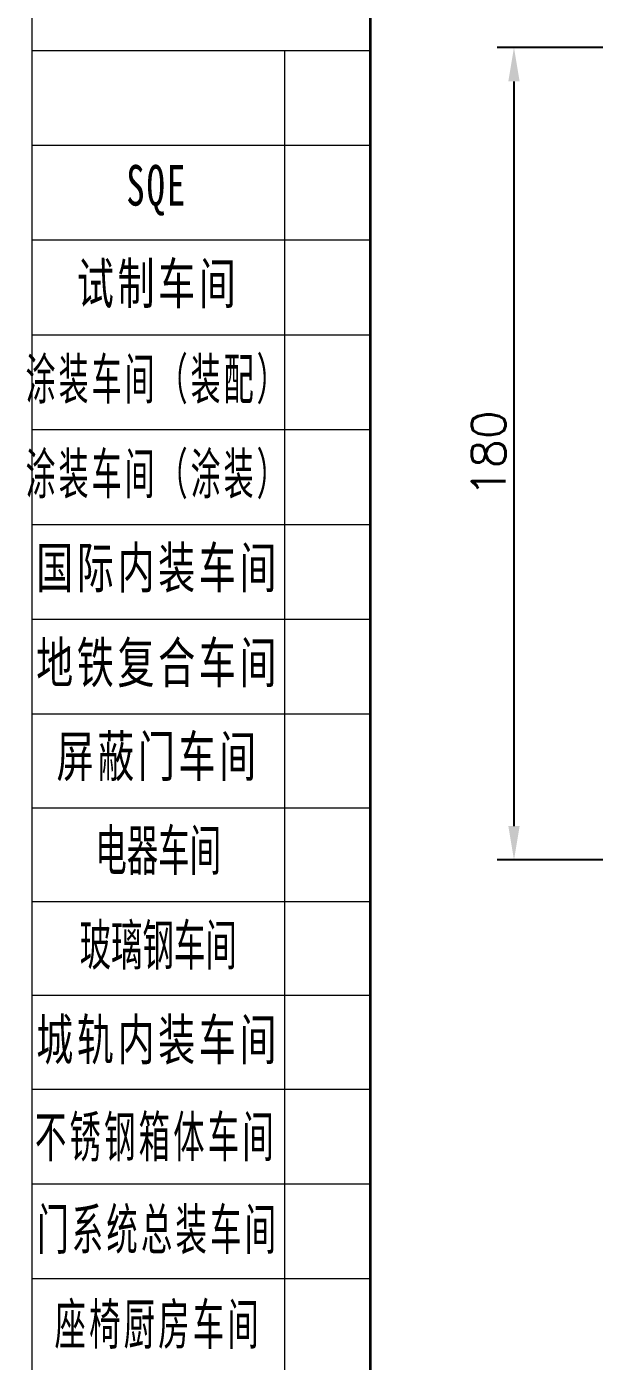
# Model space of a CAD drawing. Header units: millimetres. Extents: x -631 to 3210, y -561 to 2288.
# Drawn here: x -631.2 to -505, y -15.9 to 279.8 of the extents above; entities that cross this region are included whole.
import ezdxf
from ezdxf.enums import TextEntityAlignment as Align

# ---------------------------------------------------------------- set-up
doc = ezdxf.new("R2010")
doc.units = ezdxf.units.MM
doc.header["$PDSIZE"] = -5
doc.layers.get('0').update_dxf_attribs({"lineweight": 18})
for name, color, linetype, lineweight in [('尺寸线层', 3, 'Continuous', 18), ('粗实线层', 7, 'Continuous', 35), ('细实线层', 7, 'Continuous', 18)]:
    doc.layers.add(name, color=color, linetype=linetype, lineweight=lineweight)
doc.styles.get("Standard").update_dxf_attribs({"font": 'txt.shx', "bigfont": 'gbcbig.shx'})
doc.styles.add('标准', font='', dxfattribs={"width": 0.667})
doc.styles.get('标准').set_extended_font_data('宋体')
doc.dimstyles.get("Standard").update_dxf_attribs({"dimscale": 3, "dimtxt": 0.18, "dimasz": 0.18, "dimexe": 0.18, "dimexo": 0.0625, "dimgap": 0.09, "dimtad": 0, "dimtih": 1, "dimtoh": 1, "dimdec": 4, "dimzin": 0, "dimdsep": 46, "dimtxsty": 'Standard', "dimcen": 0.09, "dimdle": 0.36, "dimadec": 0, "dimazin": 0, "dimtfac": 1, "dimtdec": 4, "dimtofl": 0, "dimtmove": 0, "dimatfit": 3, "dimfxl": 1, "dimtolj": 1, "dimtzin": 0, "dimarcsym": 0})

# ---------------------------------------------------------------- blocks, each defined once
blk = doc.blocks.new('*X1')
at = {"layer": '尺寸线层', "linetype": 'Continuous'}
for p, q in [((-185, 91.487), (-210, 91.487)), ((-191.369, 91.487), (-191.369, -90.212)), ((-185, 84.487), (-210, 84.487)), ((-185, 77.487), (-210, 77.487)), ((-185, 70.487), (-210, 70.487)), ((-185, 63.487), (-210, 63.487)), ((-185, 56.487), (-210, 56.487)), ((-185, 49.487), (-210, 49.487)), ((-185, 42.487), (-210, 42.487)), ((-185, 35.562), (-210, 35.562)), ((-185, 35.562), (-210, 35.562)), ((-185, 28.638), (-210, 28.638)), ((-185, 28.638), (-210, 28.638)), ((-185, 21.713), (-210, 21.713)), ((-185, 21.713), (-210, 21.713)), ((-185, 14.788), (-210, 14.788)), ((-185, 7.788), (-210, 7.788)), ((-185, 0.788), (-210, 0.788))]:
    blk.add_line(p, q, dxfattribs=at)
at = {"layer": '粗实线层'}
blk.add_line((-185, -143.5), (-185, 143.5), dxfattribs=at)
at = {"layer": '细实线层'}
blk.add_line((-210, -148.5), (-210, 148.5), dxfattribs=at)
at = {"layer": '尺寸线层', "linetype": 'Continuous', "char_height": 3, "attachment_point": 5, "style": '标准'}
for s, insert, width, line_spacing_factor in [('\\T1.1;\\W0.667;SQE', (-200.797, 81.173), 31.05866, 0.47619), ('\\T1.1;\\W0.667;试制车间', (-200.684, 74.138), 31.05866, 0.57381), ('\\T1.1;\\W0.54149;涂装车间（装配）', (-200.725, 67.062), 27.5396, 0.574243), ('\\T1.1;\\W0.54149;涂装车间（涂装）', (-200.725, 60.062), 27.5396, 0.574243), ('\\T1.1;\\W0.667;国际内装车间', (-200.684, 53.138), 31.05866, 0.561905), ('\\T1.1;\\W0.667;地铁复合车间', (-200.684, 46.138), 31.05866, 0.561905), ('\\T1.1;\\W0.667;屏蔽门车间', (-200.684, 39.213), 31.05866, 0.561905), ('\\W1;{\\W0.567;\\T1;电器车间}', (-200.684, 32.288), 37.26294, 0.561905), ('\\W1;{\\W0.567;\\T1;玻璃钢车间}', (-200.684, 25.288), 37.26294, 0.564286), ('\\T1.1;城轨内装车间', (-200.684, 18.288), 18.63147, 1.15057), ('\\T1.1;{\\W0.567;不锈钢箱体车间}', (-200.854, 11.129), 18.63147, 1.15057), ('\\T1.1;{\\W0.567;门系统总装车间}', (-200.684, 4.288), 18.63147, 1.15057), ('\\T1.1;{\\W0.567;座椅厨房车间}', (-200.684, -2.712), 18.63147, 1.15057)]:
    blk.add_mtext(s, dxfattribs=dict(at, insert=insert, width=width, line_spacing_factor=line_spacing_factor))
at = {"layer": '尺寸线层', "style": '标准'}
for tag, height, width, p in [('T1', 2.5, 0.667, (-175, 146)), ('T2', 2.5, 0.667, (-105, 146)), ('T3', 2.5, 0.667, (-35, 146)), ('T4', 2.5, 0.667, (35, 146)), ('T5', 2.5, 0.667, (105, 146)), ('T6', 2.5, 0.667, (175, 146)), ('R1', 2.5, 0.667, (207.5, 111.375)), ('SQE', 3.5, 0.667, (-188.184, 80.987)), ('试制车间', 3.5, 0.28375, (-188.184, 73.987)), ('涂装车间（装配）', 3.5, 0.147264, (-188.184, 66.987)), ('涂装车间（涂装）', 3.5, 0.147264, (-188.184, 59.987)), ('国际内装车间', 3.5, 0.189302, (-188.184, 52.987)), ('地铁复合车间', 3.5, 0.186278, (-188.184, 46.025)), ('屏蔽门车间', 3.5, 0.225254, (-188.184, 39.138)), ('R2', 2.5, 0.667, (207.5, 37.125)), ('电器车间', 3.5, 0.292284, (-188.184, 32.213)), ('玻璃钢车间', 3.5, 0.225603, (-188.184, 25.288)), ('城轨内装车间', 3.5, 0.186278, (-188.184, 18.288)), ('不锈钢箱体车间', 3.5, 0.15932, (-188.184, 11.288)), ('门系统总装车间', 3.5, 0.161527, (-188.184, 4.288)), ('座椅厨房车间', 3.5, 0.186516, (-188.184, -2.712)), ('碳钢车间', 3.5, 0.28375, (-188.184, -9.712)), ('铝不锈钢车间', 3.5, 0.186397, (-188.184, -16.712)), ('风挡车间', 3.5, 0.284026, (-188.184, -23.712)), ('风道车间', 3.5, 0.284026, (-188.184, -30.712)), ('动车内装车间', 3.5, 0.186397, (-188.184, -37.712)), ('R3', 2.5, 0.667, (207.5, -37.125)), ('采购部', 3.5, 0.378308, (-188.184, -44.712)), ('检修服务部', 3.5, 0.223014, (-188.184, -51.712)), ('品管部', 3.5, 0.389426, (-188.184, -58.712)), ('生产保障部', 3.5, 0.223356, (-188.184, -65.712)), ('工业化部', 3.5, 0.281557, (-188.184, -72.712)), ('研发部', 3.5, 0.3788, (-188.184, -79.712)), ('旧底图总号', 3, 0.667, (-197.5, -100.5)), ('R4', 2.5, 0.667, (207.5, -111.375)), ('底图总号', 3, 0.667, (-197.5, -113.5)), ('签字', 3, 0.667, (-197.5, -126.5)), ('日期', 3, 0.667, (-197.5, -139.5)), ('B1', 2.5, 0.667, (-175, -146)), ('B2', 2.5, 0.667, (-105, -146)), ('B3', 2.5, 0.667, (-35, -146)), ('B4', 2.5, 0.667, (35, -146)), ('B5', 2.5, 0.667, (105, -146)), ('B6', 2.5, 0.667, (175, -146))]:
    blk.add_attdef(tag, text='', height=height, dxfattribs=dict(at, width=width)).set_placement(p, align=Align.MIDDLE_CENTER)
at = {"layer": '尺寸线层', "style": '标准', "width": 0.667}
blk.add_attdef('图号', text='', height=5.335, rotation=180, dxfattribs=at).set_placement((-160, 138.5), align=Align.MIDDLE_CENTER)
blk = doc.blocks.new('*X22')
at = {"layer": 'Defpoints', "color": 0, "transparency": 16777216}
for p in [(-501.65, 275.18), (-523.23, 95.18), (-501.65, 95.18)]:
    blk.add_point(p, dxfattribs=at)
at = {"layer": '尺寸线层', "color": 0, "linetype": 'Continuous', "lineweight": -2, "transparency": 16777216}
for p, q in [((-503.53, 275.18), (-526.98, 275.18)), ((-523.23, 267.68), (-523.23, 102.68)), ((-503.53, 95.18), (-526.98, 95.18))]:
    blk.add_line(p, q, dxfattribs=at)
at = {"layer": '尺寸线层', "color": 0, "transparency": 16777216}
for points in [[(-524.48, 267.68), (-521.98, 267.68), (-523.23, 275.18)], [(-524.48, 102.68), (-521.98, 102.68), (-523.23, 95.18)]]:
    blk.add_solid(points, dxfattribs=at)
at = {"layer": '尺寸线层', "color": 0, "transparency": 16777216, "insert": (-528.85, 185.18), "char_height": 7.5, "width": 36.4286, "attachment_point": 5, "rotation": 90, "bg_fill": 3, "box_fill_scale": 1.1, "bg_fill_color": 256, "bg_fill_true_color": 13158600, "bg_fill_transparency": 0}
blk.add_mtext('\\A1;180', dxfattribs=at)

msp = doc.modelspace()

# ---------------------------------------------------------------- block references
at = {"xscale": 3, "yscale": 3, "zscale": 3}
msp.add_blockref('*X1', (0, 0), dxfattribs=at)

# ---------------------------------------------------------------- next in the draw order: dimensions: what is measured, and where the dimension line sits
at = {"layer": '尺寸线层'}
dim = msp.add_linear_dim(base=(-523.228, 95.176), p1=(-501.652, 275.176), p2=(-501.652, 95.176), angle=90, dimstyle='Standard', override={"dimtxt": 2.5, "dimasz": 2.5, "dimexe": 1.25, "dimexo": 0.625, "dimgap": 0.625, "dimtad": 1, "dimtih": 0, "dimtoh": 0, "dimdec": 2, "dimzin": 8, "dimdsep": 44, "dimsah": 1, "dimdle": 5, "dimtdec": 2, "dimtofl": 1, "dimatfit": 0, "dimtfill": 1, "dimtzin": 8}, dxfattribs=at)
dim.commit()
dim.dimension.update_dxf_attribs({"geometry": '*X22', "text_midpoint": (-528.853, 185.176)})

doc.saveas('drawing.dxf')
